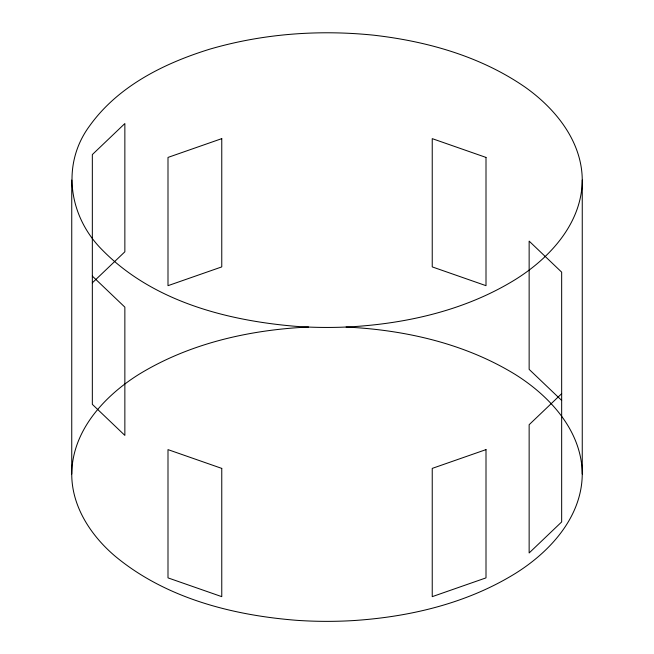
<?xml version="1.0" encoding="UTF-8"?>
<svg xmlns="http://www.w3.org/2000/svg" width="654" height="654" viewBox="0 0 654 654"><rect width="100%" height="100%" fill="white"/><g stroke="black" fill="none" stroke-linecap="round" stroke-linejoin="round"><path stroke-width="0.98" d="M582.256 180.071C582.011 223.039 549.965 257.938 515.426 279.495C466.981 309.432 410.042 322.904 353.675 326.64A441.058 441.058 0 0 1 296.303 326.379C226.586 320.599 152.325 301.249 102.024 249.697C68.997 216.621 60.814 164.743 89.663 125.83C118.17 86.042 164.08 63.291 209.762 49.164C262.712 33.722 318.653 29.553 373.45 35.161C426.89 41.243 480.535 56.301 525.17 87.186C555.442 108.613 582.044 141.329 582.256 180.071L582.256 473.995C582.011 516.962 549.965 551.853 515.426 573.411C466.981 603.356 410.042 616.82 353.675 620.556A441.058 441.058 0 0 1 296.303 620.294C232.047 615.169 165.487 598.099 115.03 556.104C90.988 535.683 71.67 506.498 71.744 473.995L71.744 180.071M71.744 473.995C72.079 430.798 104.395 395.874 139.122 374.235C189.897 343.219 249.599 329.861 308.533 327.008M92.337 282.839L124.857 251.798L124.857 123.541L92.337 154.581L92.337 404.36L124.857 435.401L124.857 307.143L92.337 276.102M561.663 393.675L529.143 424.708L529.143 552.965L561.663 521.933L561.663 272.154L529.143 241.113L529.143 369.371L561.663 400.411M346.08 327.033C404.9 329.959 464.471 343.358 515.115 374.382C549.744 396.013 581.929 430.896 582.256 473.995M221.763 138.64L167.996 157.418L167.996 285.675L221.763 266.897L221.763 138.64M486.004 449.617L432.237 468.395L432.237 596.652L486.004 577.874L486.004 449.617M486.004 157.418L432.237 138.64L432.237 266.897L486.004 285.675L486.004 157.418M221.763 468.395L167.996 449.617L167.996 577.874L221.763 596.652L221.763 468.395"/></g></svg>
